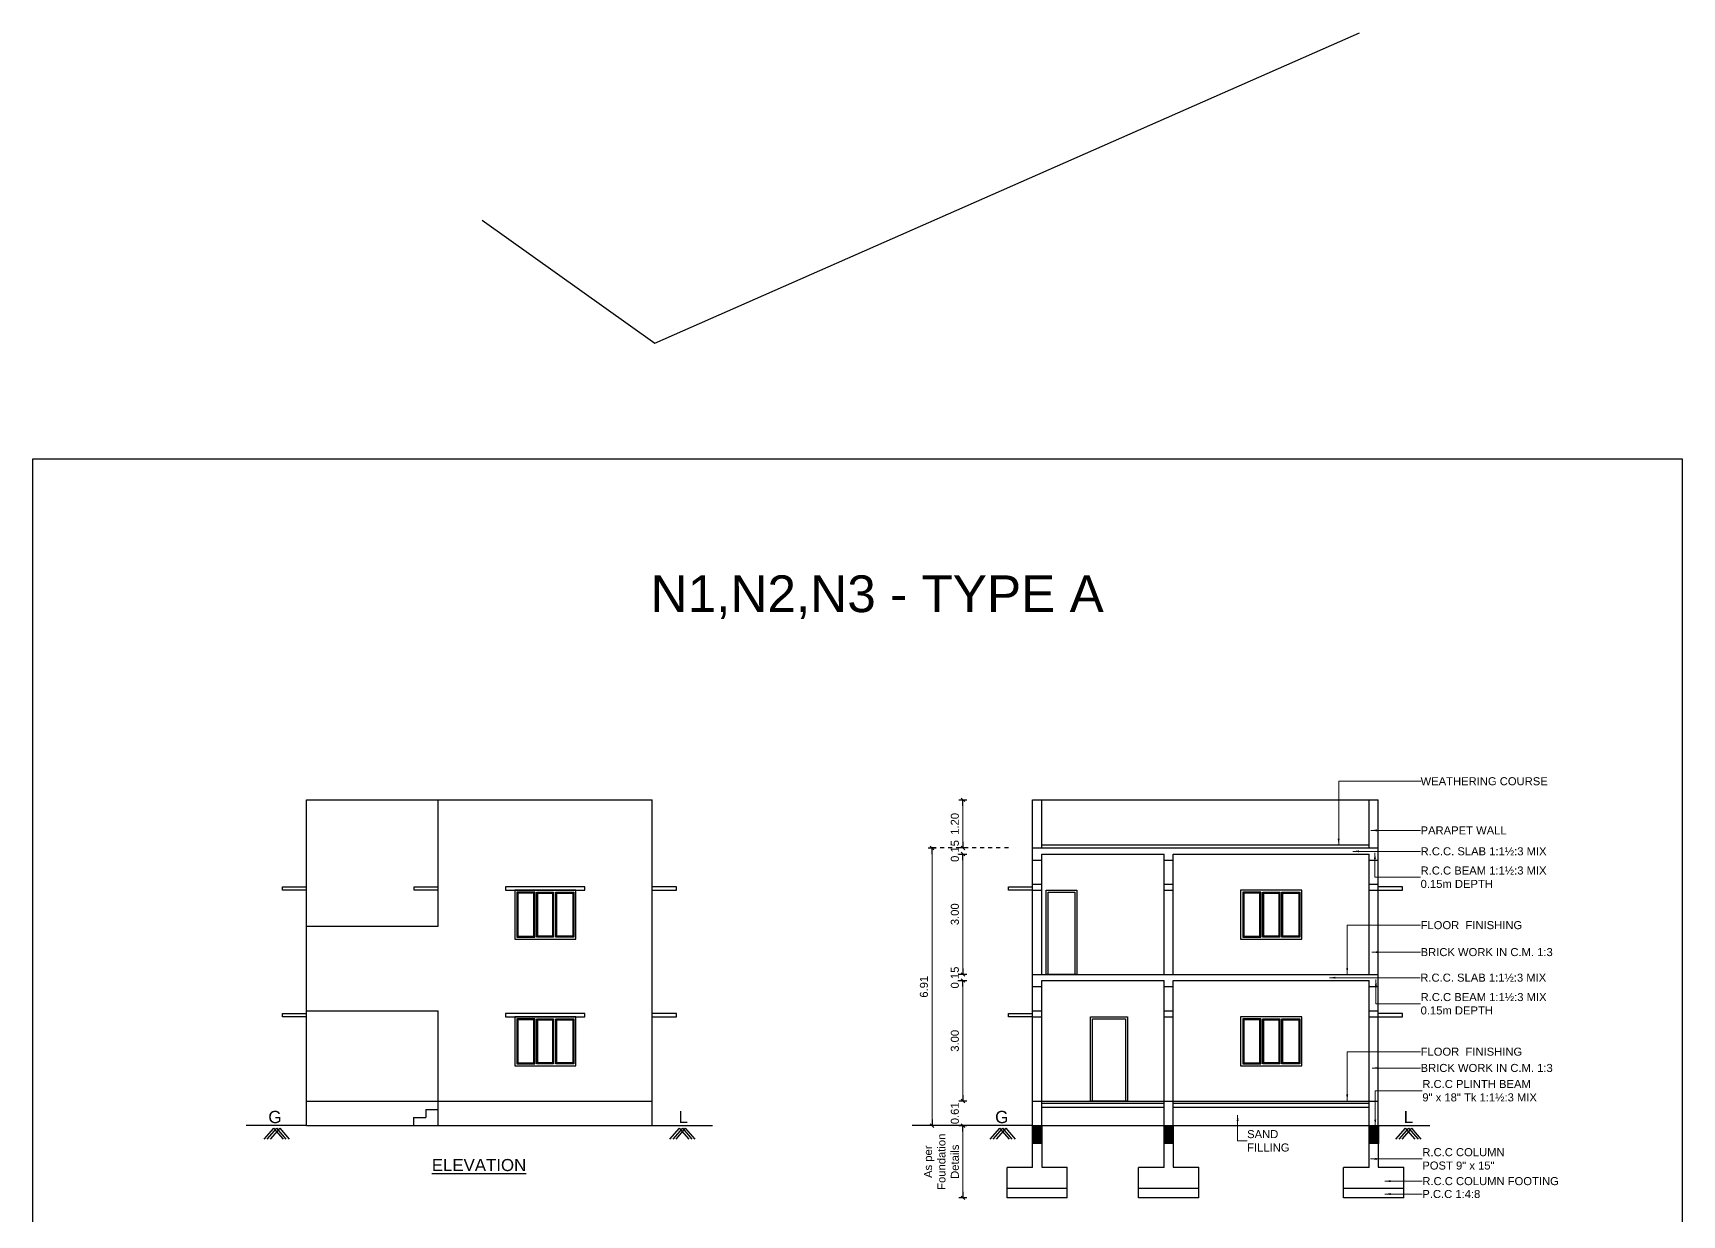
# Model space of a CAD drawing. Header units: metres. Extents: x 1126 to 1595, y 117 to 472.
# Drawn here: x 1288.61 to 1329.68, y 439.67 to 469.1 of the extents above; entities that cross this region are included whole.
import ezdxf
from ezdxf.enums import TextEntityAlignment as Align

# ---------------------------------------------------------------- set-up
doc = ezdxf.new("R2010")
doc.units = ezdxf.units.M
doc.linetypes.add('DOT', pattern=[0.25, 0, -0.25])
for name, color, linetype in [('COL', 7, 'Continuous'), ('hat', 252, 'Continuous'), ('TEXT', 7, 'Continuous')]:
    doc.layers.add(name, color=color, linetype=linetype)
doc.styles.add('ARIAL', font='arial.ttf')
doc.styles.get("Standard").update_dxf_attribs({"font": 'arial.ttf', "height": 0.23})
doc.dimstyles.new('FLOOR DIM', dxfattribs={"dimtxt": 0.2, "dimasz": 0.05, "dimexe": 0.075, "dimexo": 0.3, "dimgap": 0.025, "dimtad": 0, "dimzin": 3, "dimdsep": 46, "dimtxsty": 'ARIAL', "dimblk": 'JM1', "dimcen": -0.09, "dimclrd": 5, "dimclre": 250, "dimclrt": 3, "dimazin": 0, "dimtfac": 0.65, "dimtix": 1, "dimtofl": 0, "dimtmove": 0, "dimatfit": 2, "dimfxl": 0, "dimfrac": 1, "dimtolj": 1, "dimlwd": 18, "dimlwe": -1, "dimarcsym": 0})

# ---------------------------------------------------------------- blocks, each defined once
blk = doc.blocks.new('JM1')
at = {"color": 2}
for p, q in [((-3, 0), (0, 0)), ((-0.88, -0.88), (0.88, 0.88)), ((0, 2), (0, -2))]:
    blk.add_line(p, q, dxfattribs=at)
blk = doc.blocks.new('*D629')
at = {"color": 5, "lineweight": 18}
blk.add_line((1311.771, 441.85), (1311.771, 440.15), dxfattribs=at)
at = {"layer": 'Defpoints', "color": 0}
for p in [(1313.271, 441.9), (1311.771, 440.1), (1312.866, 440.1)]:
    blk.add_point(p, dxfattribs=at)
at = {"color": 5, "lineweight": 18, "xscale": 0.05, "yscale": 0.05, "zscale": 0.05}
for p, rotation in [((1311.771, 441.9), 90), ((1311.771, 440.1), 270)]:
    blk.add_blockref('JM1', p, dxfattribs=dict(at, rotation=rotation))
at = {"color": 3, "insert": (1311.236, 441), "char_height": 0.2, "attachment_point": 5, "rotation": 90, "style": 'ARIAL'}
blk.add_mtext('\\A1;As per\\PFoundation \\PDetails', dxfattribs=at)
blk = doc.blocks.new('*D630')
at = {"color": 250, "linetype": 'DOT', "ltscale": 0.25}
for p, q in [((1312.901, 448.81), (1310.926, 448.81)), ((1312.901, 441.9), (1310.926, 441.9))]:
    blk.add_line(p, q, dxfattribs=at)
at = {"color": 5, "lineweight": 18, "ltscale": 0.25}
blk.add_line((1311.001, 448.76), (1311.001, 441.95), dxfattribs=at)
at = {"layer": 'Defpoints', "color": 0, "linetype": 'ByBlock', "ltscale": 0.25}
for p in [(1313.501, 448.81), (1311.001, 441.9), (1313.501, 441.9)]:
    blk.add_point(p, dxfattribs=at)
at = {"color": 5, "linetype": 'ByBlock', "lineweight": 18, "ltscale": 0.25, "xscale": 0.05, "yscale": 0.05, "zscale": 0.05}
for p, rotation in [((1311.001, 448.81), 90), ((1311.001, 441.9), 270)]:
    blk.add_blockref('JM1', p, dxfattribs=dict(at, rotation=rotation))
at = {"color": 3, "linetype": 'ByBlock', "ltscale": 0.25, "insert": (1310.799, 445.355), "char_height": 0.2, "attachment_point": 5, "rotation": 90, "style": 'ARIAL'}
blk.add_mtext('\\A1;6.91', dxfattribs=at)
blk = doc.blocks.new('*D631')
at = {"color": 5, "lineweight": 18}
for p, q in [((1311.771, 442.56), (1311.771, 442.61)), ((1311.771, 441.85), (1311.771, 441.8))]:
    blk.add_line(p, q, dxfattribs=at)
at = {"layer": 'Defpoints', "color": 0}
for p in [(1311.771, 442.51), (1313.503, 442.51), (1313.501, 441.9)]:
    blk.add_point(p, dxfattribs=at)
at = {"color": 5, "lineweight": 18, "xscale": 0.05, "yscale": 0.05, "zscale": 0.05}
for p, rotation in [((1311.771, 442.51), 270), ((1311.771, 441.9), 90)]:
    blk.add_blockref('JM1', p, dxfattribs=dict(at, rotation=rotation))
at = {"color": 3, "insert": (1311.569, 442.205), "char_height": 0.2, "attachment_point": 5, "rotation": 90, "style": 'ARIAL'}
blk.add_mtext('\\A1;0.61', dxfattribs=at)
blk = doc.blocks.new('*D632')
at = {"color": 5, "lineweight": 18}
blk.add_line((1311.771, 445.71), (1311.771, 448.61), dxfattribs=at)
at = {"layer": 'Defpoints', "color": 0}
for p in [(1311.771, 448.66), (1321.237, 448.66), (1313.503, 445.66)]:
    blk.add_point(p, dxfattribs=at)
at = {"color": 5, "lineweight": 18, "xscale": 0.05, "yscale": 0.05, "zscale": 0.05}
for p, rotation in [((1311.771, 448.66), 90), ((1311.771, 445.66), 270)]:
    blk.add_blockref('JM1', p, dxfattribs=dict(at, rotation=rotation))
at = {"color": 3, "insert": (1311.569, 447.16), "char_height": 0.2, "attachment_point": 5, "rotation": 90, "style": 'ARIAL'}
blk.add_mtext('\\A1;3.00', dxfattribs=at)
blk = doc.blocks.new('*D633')
at = {"color": 5, "lineweight": 18}
for p, q in [((1311.771, 448.86), (1311.771, 448.91)), ((1311.771, 448.61), (1311.771, 448.56))]:
    blk.add_line(p, q, dxfattribs=at)
at = {"layer": 'Defpoints', "color": 0}
for p in [(1311.771, 448.81), (1313.503, 448.81), (1321.237, 448.66)]:
    blk.add_point(p, dxfattribs=at)
at = {"color": 5, "lineweight": 18, "xscale": 0.05, "yscale": 0.05, "zscale": 0.05}
for p, rotation in [((1311.771, 448.81), 270), ((1311.771, 448.66), 90)]:
    blk.add_blockref('JM1', p, dxfattribs=dict(at, rotation=rotation))
at = {"color": 3, "insert": (1311.569, 448.735), "char_height": 0.2, "attachment_point": 5, "rotation": 90, "style": 'ARIAL'}
blk.add_mtext('\\A1;0.15', dxfattribs=at)
blk = doc.blocks.new('*D634')
at = {"color": 5, "lineweight": 18}
blk.add_line((1311.771, 448.86), (1311.771, 449.96), dxfattribs=at)
at = {"layer": 'Defpoints', "color": 0}
for p in [(1311.771, 450.01), (1313.503, 450.01), (1313.503, 448.81)]:
    blk.add_point(p, dxfattribs=at)
at = {"color": 5, "lineweight": 18, "xscale": 0.05, "yscale": 0.05, "zscale": 0.05}
for p, rotation in [((1311.771, 450.01), 90), ((1311.771, 448.81), 270)]:
    blk.add_blockref('JM1', p, dxfattribs=dict(at, rotation=rotation))
at = {"color": 3, "insert": (1311.569, 449.41), "char_height": 0.2, "attachment_point": 5, "rotation": 90, "style": 'ARIAL'}
blk.add_mtext('\\A1;1.20', dxfattribs=at)
blk = doc.blocks.new('*D635')
at = {"color": 5, "lineweight": 18}
for p, q in [((1311.771, 445.71), (1311.771, 445.76)), ((1311.771, 445.46), (1311.771, 445.41))]:
    blk.add_line(p, q, dxfattribs=at)
at = {"layer": 'Defpoints', "color": 0}
for p in [(1311.771, 445.66), (1313.503, 445.66), (1313.731, 445.51)]:
    blk.add_point(p, dxfattribs=at)
at = {"color": 5, "lineweight": 18, "xscale": 0.05, "yscale": 0.05, "zscale": 0.05}
for p, rotation in [((1311.771, 445.66), 270), ((1311.771, 445.51), 90)]:
    blk.add_blockref('JM1', p, dxfattribs=dict(at, rotation=rotation))
at = {"color": 3, "insert": (1311.569, 445.585), "char_height": 0.2, "attachment_point": 5, "rotation": 90, "style": 'ARIAL'}
blk.add_mtext('\\A1;0.15', dxfattribs=at)
blk = doc.blocks.new('*D636')
at = {"color": 5, "lineweight": 18}
blk.add_line((1311.771, 442.56), (1311.771, 445.46), dxfattribs=at)
at = {"layer": 'Defpoints', "color": 0}
for p in [(1311.771, 445.51), (1313.731, 445.51), (1313.503, 442.51)]:
    blk.add_point(p, dxfattribs=at)
at = {"color": 5, "lineweight": 18, "xscale": 0.05, "yscale": 0.05, "zscale": 0.05}
for p, rotation in [((1311.771, 445.51), 90), ((1311.771, 442.51), 270)]:
    blk.add_blockref('JM1', p, dxfattribs=dict(at, rotation=rotation))
at = {"color": 3, "insert": (1311.569, 444.01), "char_height": 0.2, "attachment_point": 5, "rotation": 90, "style": 'ARIAL'}
blk.add_mtext('\\A1;3.00', dxfattribs=at)

msp = doc.modelspace()

# ---------------------------------------------------------------- hatches: boundary and pattern name
at = {"layer": 'COL'}
h = msp.add_hatch(color=256, dxfattribs=at)
h.dxf.hatch_style = 1
h.paths.add_polyline_path([(1313.733, 441.45), (1313.503, 441.45), (1313.503, 441.9), (1313.733, 441.9)])
h = msp.add_hatch(color=256, dxfattribs=at)
h.dxf.hatch_style = 1
h.paths.add_polyline_path([(1317.009, 441.45), (1316.779, 441.45), (1316.779, 441.9), (1317.009, 441.9)])
h = msp.add_hatch(color=256, dxfattribs=at)
h.dxf.hatch_style = 1
h.paths.add_polyline_path([(1322.115, 441.45), (1321.885, 441.45), (1321.885, 441.9), (1322.115, 441.9)])

# ---------------------------------------------------------------- linework, layer by layer
for p, q in [((1304.096, 461.373), (1321.649, 469.098)), ((1299.8, 464.438), (1304.096, 461.373)), ((1295.423, 441.9, -49.775), (1295.423, 450.01, -49.775)), ((1298.7, 446.86, -49.775), (1298.7, 450.01, -49.775)), ((1304.034, 441.9, -49.775), (1304.034, 450.01, -49.775)), ((1313.503, 441.9, -49.775), (1313.503, 450.01, -49.775)), ((1313.731, 448.81, -49.775), (1313.731, 450.01, -49.775)), ((1321.885, 448.81, -49.775), (1321.885, 450.01, -49.775)), ((1322.113, 441.9, -49.775), (1322.113, 450.01, -49.775)), ((1313.731, 445.66, -49.775), (1313.731, 448.66, -49.775)), ((1316.779, 445.66, -49.775), (1316.779, 448.66, -49.775)), ((1317.008, 445.66, -49.775), (1317.008, 448.66, -49.775)), ((1321.885, 445.66, -49.775), (1321.885, 448.66, -49.775)), ((1294.823, 447.76, -49.775), (1294.823, 447.84, -49.775)), ((1294.823, 447.84, -49.775), (1295.423, 447.84, -49.775)), ((1295.423, 447.76, -49.775), (1294.823, 447.76, -49.775)), ((1298.1, 447.76, -49.775), (1298.1, 447.84, -49.775)), ((1298.1, 447.84, -49.775), (1298.7, 447.84, -49.775)), ((1298.7, 447.76, -49.775), (1298.1, 447.76, -49.775)), ((1304.634, 447.84, -49.775), (1304.034, 447.84, -49.775)), ((1304.034, 447.76, -49.775), (1304.634, 447.76, -49.775)), ((1304.634, 447.76, -49.775), (1304.634, 447.84, -49.775)), ((1312.903, 447.76, -49.775), (1312.903, 447.84, -49.775)), ((1312.903, 447.84, -49.775), (1313.503, 447.84, -49.775)), ((1313.503, 447.76, -49.775), (1312.903, 447.76, -49.775)), ((1322.713, 447.84, -49.775), (1322.113, 447.84, -49.775)), ((1322.113, 447.76, -49.775), (1322.713, 447.76, -49.775)), ((1322.713, 447.76, -49.775), (1322.713, 447.84, -49.775)), ((1313.731, 441.9, -49.775), (1313.731, 445.51, -49.775)), ((1316.779, 441.9, -49.775), (1316.779, 445.51, -49.775)), ((1317.008, 441.9, -49.775), (1317.008, 445.51, -49.775)), ((1321.885, 441.9, -49.775), (1321.885, 445.51, -49.775)), ((1298.7, 441.9, -49.775), (1298.7, 444.76, -49.775)), ((1294.823, 444.61, -49.775), (1294.823, 444.69, -49.775)), ((1294.823, 444.69, -49.775), (1295.423, 444.69, -49.775)), ((1295.423, 444.61, -49.775), (1294.823, 444.61, -49.775)), ((1304.634, 444.69, -49.775), (1304.034, 444.69, -49.775)), ((1304.034, 444.61, -49.775), (1304.634, 444.61, -49.775)), ((1304.634, 444.61, -49.775), (1304.634, 444.69, -49.775)), ((1312.903, 444.61, -49.775), (1312.903, 444.69, -49.775)), ((1312.903, 444.69, -49.775), (1313.503, 444.69, -49.775)), ((1313.503, 444.61, -49.775), (1312.903, 444.61, -49.775)), ((1322.713, 444.69, -49.775), (1322.113, 444.69, -49.775)), ((1322.113, 444.61, -49.775), (1322.713, 444.61, -49.775)), ((1322.713, 444.61, -49.775), (1322.713, 444.69, -49.775)), ((1298.395, 442.3, -49.775), (1298.395, 442.1, -49.775)), ((1298.09, 442.1, -49.775), (1298.09, 441.9, -49.775)), ((1313.503, 440.86, -49.775), (1313.503, 441.9, -49.775)), ((1313.731, 441.9, -49.775), (1313.731, 440.861, -49.775)), ((1316.779, 440.86, -49.775), (1316.779, 441.9, -49.775)), ((1317.008, 441.9, -49.775), (1317.008, 440.861, -49.775)), ((1321.885, 440.86, -49.775), (1321.885, 441.9, -49.775)), ((1322.113, 441.9, -49.775), (1322.113, 440.861, -49.775)), ((1312.868, 440.1, -49.775), (1312.868, 440.86, -49.775)), ((1313.503, 440.86, -49.775), (1312.868, 440.86, -49.775)), ((1313.731, 440.861, -49.775), (1314.368, 440.861, -49.775)), ((1314.368, 440.1, -49.775), (1314.368, 440.861, -49.775)), ((1316.144, 440.1, -49.775), (1316.144, 440.86, -49.775)), ((1316.779, 440.86, -49.775), (1316.144, 440.86, -49.775)), ((1317.008, 440.861, -49.775), (1317.644, 440.861, -49.775)), ((1317.644, 440.1, -49.775), (1317.644, 440.861, -49.775)), ((1321.25, 440.1, -49.775), (1321.25, 440.86, -49.775)), ((1321.885, 440.86, -49.775), (1321.25, 440.86, -49.775)), ((1322.113, 440.861, -49.775), (1322.75, 440.861, -49.775)), ((1322.75, 440.1, -49.775), (1322.75, 440.861, -49.775)), ((1314.368, 440.33, -49.775), (1312.868, 440.33, -49.775)), ((1317.644, 440.33, -49.775), (1316.144, 440.33, -49.775)), ((1322.75, 440.33, -49.775), (1321.25, 440.33, -49.775)), ((1314.368, 440.1, -49.775), (1312.868, 440.1, -49.775)), ((1317.644, 440.1, -49.775), (1316.144, 440.1, -49.775)), ((1322.75, 440.1, -49.775), (1321.25, 440.1, -49.775))]:
    msp.add_line(p, q)
at = {"color": 7}
for p, q in [((1295.423, 450.01, -49.775), (1304.034, 450.01, -49.775)), ((1313.503, 450.01, -49.775), (1322.113, 450.01, -49.775)), ((1313.731, 448.89, -49.775), (1321.885, 448.89, -49.775)), ((1313.503, 448.81, -49.775), (1322.113, 448.81, -49.775)), ((1313.503, 448.51, -49.775), (1313.731, 448.51, -49.775)), ((1313.731, 448.66, -49.775), (1316.779, 448.66, -49.775)), ((1316.779, 448.51, -49.775), (1317.008, 448.51, -49.775)), ((1317.008, 448.66, -49.775), (1321.885, 448.66, -49.775)), ((1321.885, 448.51, -49.775), (1322.113, 448.51, -49.775)), ((1313.503, 447.91, -49.775), (1313.731, 447.91, -49.775)), ((1313.503, 447.76, -49.775), (1313.731, 447.76, -49.775)), ((1316.779, 447.91, -49.775), (1317.008, 447.91, -49.775)), ((1316.779, 447.76, -49.775), (1317.008, 447.76, -49.775)), ((1321.885, 447.91, -49.775), (1322.113, 447.91, -49.775)), ((1321.885, 447.76, -49.775), (1322.113, 447.76, -49.775)), ((1295.423, 446.86, -49.775), (1298.7, 446.86, -49.775)), ((1313.503, 445.66, -49.775), (1322.113, 445.66, -49.775)), ((1313.503, 445.36, -49.775), (1313.731, 445.36, -49.775)), ((1313.731, 445.51, -49.775), (1316.779, 445.51, -49.775)), ((1316.779, 445.36, -49.775), (1317.008, 445.36, -49.775)), ((1317.008, 445.51, -49.775), (1321.885, 445.51, -49.775)), ((1321.885, 445.36, -49.775), (1322.113, 445.36, -49.775)), ((1295.423, 444.76, -49.775), (1298.7, 444.76, -49.775)), ((1313.503, 444.76, -49.775), (1313.731, 444.76, -49.775)), ((1316.779, 444.76, -49.775), (1317.008, 444.76, -49.775)), ((1321.885, 444.76, -49.775), (1322.113, 444.76, -49.775)), ((1313.503, 444.61, -49.775), (1313.731, 444.61, -49.775)), ((1316.779, 444.61, -49.775), (1317.008, 444.61, -49.775)), ((1321.885, 444.61, -49.775), (1322.113, 444.61, -49.775)), ((1295.423, 442.51, -49.775), (1304.034, 442.51, -49.775)), ((1298.395, 442.3, -49.775), (1298.7, 442.3, -49.775)), ((1313.503, 442.51, -49.775), (1322.113, 442.51, -49.775)), ((1313.731, 442.46, -49.775), (1316.779, 442.46, -49.775)), ((1313.731, 442.36, -49.775), (1316.779, 442.36, -49.775)), ((1317.008, 442.46, -49.775), (1321.885, 442.46, -49.775)), ((1317.008, 442.36, -49.775), (1321.885, 442.36, -49.775)), ((1295.423, 441.9, -49.775), (1293.923, 441.9, -49.775)), ((1295.423, 441.9, -49.775), (1304.034, 441.9, -49.775)), ((1298.09, 442.1, -49.775), (1298.395, 442.1, -49.775)), ((1304.034, 441.9, -49.775), (1305.534, 441.9, -49.775)), ((1313.503, 441.9, -49.775), (1310.503, 441.9, -49.775)), ((1313.503, 441.9, -49.775), (1322.113, 441.9, -49.775)), ((1322.115, 441.9, -49.775), (1323.4, 441.9, -49.775)), ((1294.601, 441.839, -49.775), (1294.362, 441.563, -49.775)), ((1294.673, 441.839, -49.775), (1294.434, 441.563, -49.775)), ((1294.755, 441.839, -49.775), (1294.516, 441.563, -49.775)), ((1294.601, 441.839, -49.775), (1294.839, 441.563, -49.775)), ((1294.673, 441.839, -49.775), (1294.912, 441.563, -49.775)), ((1294.755, 441.839, -49.775), (1294.993, 441.563, -49.775)), ((1304.702, 441.839, -49.775), (1304.463, 441.563, -49.775)), ((1304.784, 441.839, -49.775), (1304.545, 441.563, -49.775)), ((1304.856, 441.839, -49.775), (1304.617, 441.563, -49.775)), ((1304.702, 441.839, -49.775), (1304.941, 441.563, -49.775)), ((1304.784, 441.839, -49.775), (1305.022, 441.563, -49.775)), ((1304.856, 441.839, -49.775), (1305.095, 441.563, -49.775)), ((1312.68, 441.839, -49.775), (1312.442, 441.563, -49.775)), ((1312.753, 441.839, -49.775), (1312.514, 441.563, -49.775)), ((1312.834, 441.839, -49.775), (1312.595, 441.563, -49.775)), ((1312.68, 441.839, -49.775), (1312.919, 441.563, -49.775)), ((1312.753, 441.839, -49.775), (1312.991, 441.563, -49.775)), ((1312.834, 441.839, -49.775), (1313.073, 441.563, -49.775)), ((1322.783, 441.839, -49.775), (1322.544, 441.563, -49.775)), ((1322.865, 441.839, -49.775), (1322.626, 441.563, -49.775)), ((1322.937, 441.839, -49.775), (1322.698, 441.563, -49.775)), ((1322.783, 441.839, -49.775), (1323.022, 441.563, -49.775)), ((1322.865, 441.839, -49.775), (1323.103, 441.563, -49.775)), ((1322.937, 441.839, -49.775), (1323.176, 441.563, -49.775))]:
    msp.add_line(p, q, dxfattribs=at)
at = {"color": 8}
for p, q in [((1301.105, 447.71, -49.775), (1301.105, 446.59, -49.775)), ((1301.155, 447.71, -49.775), (1301.155, 446.59, -49.775)), ((1301.578, 447.71, -49.775), (1301.578, 446.59, -49.775)), ((1301.628, 447.71, -49.775), (1301.628, 446.59, -49.775)), ((1319.185, 447.71, -49.775), (1319.185, 446.59, -49.775)), ((1319.235, 447.71, -49.775), (1319.235, 446.59, -49.775)), ((1319.658, 447.71, -49.775), (1319.658, 446.59, -49.775)), ((1319.708, 447.71, -49.775), (1319.708, 446.59, -49.775)), ((1301.105, 444.56, -49.775), (1301.105, 443.44, -49.775)), ((1301.155, 444.56, -49.775), (1301.155, 443.44, -49.775)), ((1301.578, 444.56, -49.775), (1301.578, 443.44, -49.775)), ((1301.628, 444.56, -49.775), (1301.628, 443.44, -49.775)), ((1319.185, 444.56, -49.775), (1319.185, 443.44, -49.775)), ((1319.235, 444.56, -49.775), (1319.235, 443.44, -49.775)), ((1319.658, 444.56, -49.775), (1319.658, 443.44, -49.775)), ((1319.708, 444.56, -49.775), (1319.708, 443.44, -49.775))]:
    msp.add_line(p, q, dxfattribs=at)
msp.add_lwpolyline([(1288.612, 458.496), (1329.677, 458.496), (1329.677, 412.996), (1288.612, 412.996)], close=True)
at = {"elevation": -49.775}
for points in [[(1302.357, 447.76), (1302.357, 447.84), (1300.377, 447.84), (1300.377, 447.76)], [(1313.841, 447.76), (1314.606, 447.76), (1314.606, 445.66), (1313.841, 445.66)], [(1302.357, 444.61), (1302.357, 444.69), (1300.377, 444.69), (1300.377, 444.61)], [(1314.95, 444.61), (1315.865, 444.61), (1315.865, 442.51), (1314.95, 442.51)]]:
    msp.add_lwpolyline(points, close=True, dxfattribs=at)
at = {"color": 7, "elevation": -49.775}
for points in [[(1302.127, 447.76), (1300.607, 447.76), (1300.607, 446.54), (1302.127, 446.54)], [(1320.206, 447.76), (1318.686, 447.76), (1318.686, 446.54), (1320.206, 446.54)], [(1302.127, 444.61), (1300.607, 444.61), (1300.607, 443.39), (1302.127, 443.39)], [(1320.206, 444.61), (1318.686, 444.61), (1318.686, 443.39), (1320.206, 443.39)]]:
    msp.add_lwpolyline(points, close=True, dxfattribs=at)
at = {"color": 8, "elevation": -49.775}
for points in [[(1301.105, 447.71), (1300.657, 447.71), (1300.657, 446.59), (1301.105, 446.59)], [(1301.08, 447.685), (1300.682, 447.685), (1300.682, 446.615), (1301.08, 446.615)], [(1301.578, 446.59), (1301.155, 446.59), (1301.155, 447.71), (1301.578, 447.71)], [(1301.553, 446.615), (1301.18, 446.615), (1301.18, 447.685), (1301.553, 447.685)], [(1301.628, 447.71), (1302.077, 447.71), (1302.077, 446.59), (1301.628, 446.59)], [(1301.653, 447.685), (1302.052, 447.685), (1302.052, 446.615), (1301.653, 446.615)], [(1319.185, 447.71), (1318.736, 447.71), (1318.736, 446.59), (1319.185, 446.59)], [(1319.16, 447.685), (1318.761, 447.685), (1318.761, 446.615), (1319.16, 446.615)], [(1319.658, 446.59), (1319.235, 446.59), (1319.235, 447.71), (1319.658, 447.71)], [(1319.633, 446.615), (1319.26, 446.615), (1319.26, 447.685), (1319.633, 447.685)], [(1319.708, 447.71), (1320.156, 447.71), (1320.156, 446.59), (1319.708, 446.59)], [(1319.733, 447.685), (1320.131, 447.685), (1320.131, 446.615), (1319.733, 446.615)], [(1301.105, 444.56), (1300.657, 444.56), (1300.657, 443.44), (1301.105, 443.44)], [(1301.08, 444.535), (1300.682, 444.535), (1300.682, 443.465), (1301.08, 443.465)], [(1301.578, 443.44), (1301.155, 443.44), (1301.155, 444.56), (1301.578, 444.56)], [(1301.553, 443.465), (1301.18, 443.465), (1301.18, 444.535), (1301.553, 444.535)], [(1301.628, 444.56), (1302.077, 444.56), (1302.077, 443.44), (1301.628, 443.44)], [(1301.653, 444.535), (1302.052, 444.535), (1302.052, 443.465), (1301.653, 443.465)], [(1319.185, 444.56), (1318.736, 444.56), (1318.736, 443.44), (1319.185, 443.44)], [(1319.16, 444.535), (1318.761, 444.535), (1318.761, 443.465), (1319.16, 443.465)], [(1319.658, 443.44), (1319.235, 443.44), (1319.235, 444.56), (1319.658, 444.56)], [(1319.633, 443.465), (1319.26, 443.465), (1319.26, 444.535), (1319.633, 444.535)], [(1319.708, 444.56), (1320.156, 444.56), (1320.156, 443.44), (1319.708, 443.44)], [(1319.733, 444.535), (1320.131, 444.535), (1320.131, 443.465), (1319.733, 443.465)]]:
    msp.add_lwpolyline(points, close=True, dxfattribs=at)
at = {"layer": 'COL', "elevation": -49.775}
for points in [[(1313.503, 441.9), (1313.733, 441.9), (1313.733, 441.45), (1313.503, 441.45)], [(1316.779, 441.9), (1317.009, 441.9), (1317.009, 441.45), (1316.779, 441.45)], [(1321.885, 441.9), (1322.115, 441.9), (1322.115, 441.45), (1321.885, 441.45)]]:
    msp.add_lwpolyline(points, close=True, dxfattribs=at)
at = {"layer": 'hat', "elevation": -49.775}
for points in [[(1313.891, 447.71), (1314.556, 447.71), (1314.556, 445.66), (1313.891, 445.66)], [(1315, 444.56), (1315.815, 444.56), (1315.815, 442.51), (1315, 442.51)]]:
    msp.add_lwpolyline(points, close=True, dxfattribs=at)

# ---------------------------------------------------------------- texts
at = {"color": 7}
msp.add_text('N1,N2,N3 - TYPE A ', height=0.9144, dxfattribs=at).set_placement((1303.992, 454.681))
at = {"color": 7, "style": 'ARIAL'}
for s, p in [('G', (1294.637, 441.961, -49.775)), ('L', (1304.804, 441.961, -49.775)), ('G', (1312.737, 441.961, -49.775)), ('L', (1322.865, 441.961, -49.775))]:
    msp.add_text(s, height=0.305, dxfattribs=at).set_placement(p, align=Align.CENTER)
at = {"layer": 'TEXT', "style": 'ARIAL'}
for s, insert, char_height, width, attachment_point in [('WEATHERING COURSE', (1323.167, 450.47, -49.775), 0.2, 3.29403, 4), ('PARAPET WALL', (1323.167, 449.248, -49.775), 0.2, 2.23428, 4), ('R.C.C. SLAB 1:1½:3 MIX', (1323.167, 448.726, -49.775), 0.2, 3.26522, 4), ('R.C.C BEAM 1:1½:3 MIX 0.15m DEPTH  ', (1323.167, 448.081, -49.775), 0.2, 3.22007, 4), ('FLOOR  FINISHING', (1323.167, 446.888, -49.775), 0.2, 2.57289, 4), ('BRICK WORK IN C.M. 1:3', (1323.167, 446.217, -49.775), 0.2, 3.31312, 4), ('R.C.C. SLAB 1:1½:3 MIX', (1323.159, 445.581, -49.775), 0.2, 3.24741, 4), ('R.C.C BEAM 1:1½:3 MIX 0.15m DEPTH  ', (1323.167, 444.931, -49.775), 0.2, 3.17084, 4), ('FLOOR  FINISHING', (1323.167, 443.738, -49.775), 0.2, 2.59421, 4), ('FLOOR  FINISHING', (1323.167, 443.738, -49.775), 0.2, 2.59421, 4), ('FLOOR  FINISHING', (1323.167, 443.738, -49.775), 0.2, 2.57289, 4), ('BRICK WORK IN C.M. 1:3', (1323.167, 443.333, -49.775), 0.2, 3.47959, 4), ('BRICK WORK IN C.M. 1:3', (1323.167, 443.333, -49.775), 0.2, 3.47959, 4), ('\\A1;R.C.C PLINTH BEAM 9" x 18" Tk 1:1½:3 MIX ', (1323.21, 442.767, -49.775), 0.2, 2.90178, 4), ('SAND\\PFILLING', (1318.847, 441.519, -49.775), 0.2, 1.14023, 4), ('{\\fArial|b0|i0|c0|p18;\\LELEVATION}', (1299.719, 440.916, -49.775), 0.3, 2.32094, 5), ('\\pt2.6;R.C.C COLUMN\\P\\ptz;POST 9" x 15"', (1323.21, 441.07, -49.775), 0.2, 2.14995, 4), ('R.C.C COLUMN FOOTING', (1323.21, 440.516, -49.775), 0.2, 3.51493, 4), ('P.C.C 1:4:8', (1323.21, 440.195, -49.775), 0.2, 1.79468, 4)]:
    msp.add_mtext(s, dxfattribs=dict(at, insert=insert, char_height=char_height, width=width, attachment_point=attachment_point))

# ---------------------------------------------------------------- dimensions: what is measured, and where the dimension line sits
at = {"color": 7}
for base, p1, p2, picture, middle in [((1311.771, 450.01, -49.775), (1313.503, 448.81, -49.775), (1313.503, 450.01, -49.775), '*D634', (1311.569, 449.41, -49.775)), ((1311.771, 448.81, -49.775), (1321.237, 448.66, -49.775), (1313.503, 448.81, -49.775), '*D633', (1311.569, 448.735, -49.775)), ((1311.771, 448.66, -49.775), (1313.503, 445.66, -49.775), (1321.237, 448.66, -49.775), '*D632', (1311.569, 447.16, -49.775)), ((1311.771, 445.66, -49.775), (1313.731, 445.51, -49.775), (1313.503, 445.66, -49.775), '*D635', (1311.569, 445.585, -49.775)), ((1311.771, 445.51, -49.775), (1313.503, 442.51, -49.775), (1313.731, 445.51, -49.775), '*D636', (1311.569, 444.01, -49.775)), ((1311.771, 442.51, -49.775), (1313.501, 441.9, -49.775), (1313.503, 442.51, -49.775), '*D631', (1311.569, 442.205, -49.775))]:
    dim = msp.add_linear_dim(base=base, p1=p1, p2=p2, angle=90, dimstyle='FLOOR DIM', override={"dimgap": 0.1, "dimtad": 1, "dimpost": '\\X', "dimse1": 1, "dimse2": 1, "dimtmove": 2}, dxfattribs=at)
    dim.commit()
    dim.dimension.update_dxf_attribs({"geometry": picture, "text_midpoint": middle})
at = {"color": 7, "linetype": 'ByBlock', "ltscale": 0.25}
dim = msp.add_aligned_dim(p1=(1313.501, 448.81, -49.775), p2=(1313.501, 441.9, -49.775), distance=-2.5, dimstyle='FLOOR DIM', override={"dimexo": 0.6, "dimgap": 0.1, "dimtad": 1, "dimpost": '\\X'}, dxfattribs=at)
dim.commit()
dim.dimension.update_dxf_attribs({"geometry": '*D630', "text_midpoint": (1310.799, 445.355, -49.775)})
at = {"color": 7}
dim = msp.add_linear_dim(base=(1311.771, 440.1, -49.775), p1=(1313.271, 441.9, -49.775), p2=(1312.866, 440.1, -49.775), angle=90, text='As per\\PFoundation \\PDetails', dimstyle='FLOOR DIM', override={"dimgap": 0.1, "dimtad": 1, "dimpost": '\\X', "dimse1": 1, "dimse2": 1, "dimtmove": 2}, dxfattribs=at)
dim.commit()
dim.dimension.update_dxf_attribs({"geometry": '*D629', "text_midpoint": (1311.236, 441, -49.775)})

# ---------------------------------------------------------------- leaders
for points in [[(1321.127, 448.89, -49.775), (1321.127, 450.47, -49.775), (1323.184, 450.47, -49.775)], [(1321.928, 449.248, -49.775), (1323.167, 449.248, -49.775)], [(1321.483, 448.726, -49.775), (1323.167, 448.726, -49.775)], [(1322.03, 448.686, -49.775), (1322.03, 448.081, -49.775), (1323.167, 448.081, -49.775)], [(1321.339, 445.676, -49.775), (1321.339, 446.888, -49.775), (1323.167, 446.888, -49.775)], [(1321.954, 446.217, -49.775), (1323.167, 446.217, -49.775)], [(1320.897, 445.581, -49.775), (1323.159, 445.581, -49.775)], [(1322.055, 445.536, -49.775), (1322.055, 444.931, -49.775), (1323.167, 444.931, -49.775)], [(1321.339, 442.526, -49.775), (1321.339, 443.738, -49.775), (1323.167, 443.738, -49.775)], [(1321.959, 443.333, -49.775), (1323.167, 443.333, -49.775)], [(1322.037, 441.9, -49.775), (1322.038, 442.767, -49.775), (1323.21, 442.767, -49.775)], [(1318.611, 442.163, -49.775), (1318.611, 441.519, -49.775), (1318.847, 441.519, -49.775)], [(1321.919, 441.07, -49.775), (1323.21, 441.07, -49.775)], [(1322.273, 440.516, -49.775), (1323.21, 440.516, -49.775)], [(1322.273, 440.195, -49.775), (1323.21, 440.195, -49.775)]]:
    msp.add_leader(points, dimstyle='FLOOR DIM', override={"dimasz": 0.15, "dimclrd": 1})

doc.saveas('drawing.dxf')
